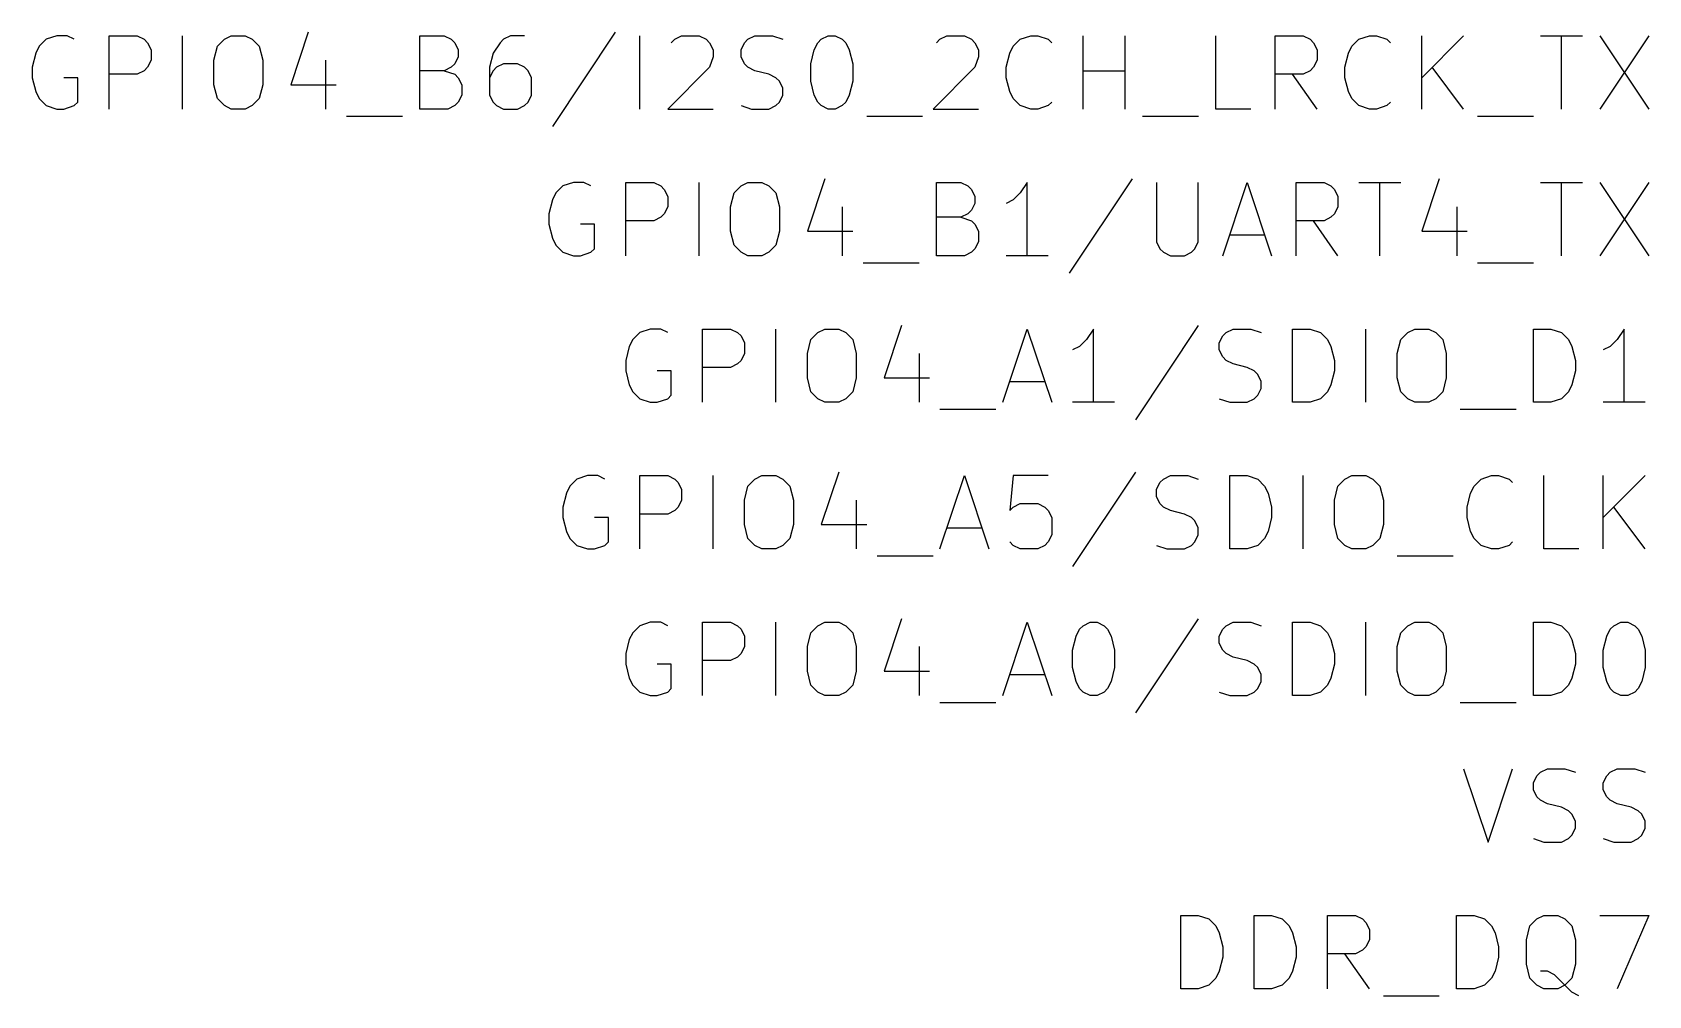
# Model space of a CAD drawing. Header units: millimetres. Extents: x 3 to 237, y -203 to -4.
# Drawn here: x 164.35 to 192.35, y -81.99 to -65.3 of the extents above; entities that cross this region are included whole.
import ezdxf

# ---------------------------------------------------------------- set-up
doc = ezdxf.new("R2010")
doc.units = ezdxf.units.MM
doc.layers.add('GREENSIXTYFIVE', color=129, linetype='CONTINUOUS')

msp = doc.modelspace()

# ---------------------------------------------------------------- linework, layer by layer
at = {"layer": 'GREENSIXTYFIVE', "linetype": 'CONTINUOUS'}
for p, q in [((164.5921, -65.418), (164.4711, -65.539)), ((164.7735, -65.3575), (164.5921, -65.418)), ((164.9549, -65.3575), (164.7735, -65.3575)), ((165.0759, -65.418), (164.9549, -65.3575)), ((165.6806, -66.6275), (165.6806, -65.3575)), ((165.6806, -65.3575), (166.1644, -65.3575)), ((166.1644, -65.3575), (166.2854, -65.418)), ((166.2854, -65.418), (166.3459, -65.4785)), ((166.3459, -65.4785), (166.4063, -65.5994)), ((166.9506, -66.6275), (166.9506, -65.3575)), ((167.5554, -65.539), (167.6764, -65.418)), ((167.6764, -65.418), (167.7973, -65.3575)), ((167.7973, -65.3575), (168.0392, -65.3575)), ((168.0392, -65.3575), (168.1602, -65.418)), ((168.1602, -65.418), (168.2811, -65.539)), ((169.1278, -65.2971), (168.8255, -66.2042)), ((171.063, -66.6275), (171.063, -65.3575)), ((171.063, -65.3575), (171.4864, -65.3575)), ((171.4864, -65.3575), (171.6073, -65.418)), ((171.6073, -65.418), (171.6678, -65.4785)), ((171.6678, -65.4785), (171.7283, -65.5994)), ((172.454, -65.4785), (172.333, -65.6599)), ((172.5145, -65.418), (172.454, -65.4785)), ((172.6354, -65.3575), (172.5145, -65.418)), ((172.8773, -65.3575), (172.6354, -65.3575)), ((174.4497, -65.2971), (173.3611, -66.9299)), ((174.873, -66.6275), (174.873, -65.3575)), ((175.4174, -65.4785), (175.4778, -65.418)), ((175.4778, -65.418), (175.5988, -65.3575)), ((175.5988, -65.3575), (175.9012, -65.3575)), ((175.9012, -65.3575), (176.0221, -65.418)), ((176.0221, -65.418), (176.0826, -65.4785)), ((176.0826, -65.4785), (176.1431, -65.5994)), ((176.6269, -65.5994), (176.6873, -65.4785)), ((176.6873, -65.4785), (176.7478, -65.418)), ((176.7478, -65.418), (176.8688, -65.3575)), ((176.8688, -65.3575), (177.1711, -65.3575)), ((177.1711, -65.3575), (177.3526, -65.418)), ((177.8968, -65.5994), (177.9573, -65.4785)), ((177.9573, -65.4785), (178.0178, -65.418)), ((178.0178, -65.418), (178.1387, -65.3575)), ((178.1387, -65.3575), (178.2597, -65.3575)), ((178.2597, -65.3575), (178.3806, -65.418)), ((178.3806, -65.418), (178.4411, -65.4785)), ((178.4411, -65.4785), (178.5016, -65.5994)), ((180.0135, -65.4785), (180.0739, -65.418)), ((180.0739, -65.418), (180.1949, -65.3575)), ((180.1949, -65.3575), (180.4973, -65.3575)), ((180.4973, -65.3575), (180.6182, -65.418)), ((180.6182, -65.418), (180.6787, -65.4785)), ((180.6787, -65.4785), (180.7392, -65.5994)), ((181.3439, -65.539), (181.4649, -65.418)), ((181.4649, -65.418), (181.6463, -65.3575)), ((181.6463, -65.3575), (181.7672, -65.3575)), ((181.7672, -65.3575), (181.9487, -65.418)), ((181.9487, -65.418), (182.0091, -65.4785)), ((182.5534, -66.6275), (182.5534, -65.3575)), ((183.2791, -66.6275), (183.2791, -65.3575)), ((184.8515, -66.6275), (184.8515, -65.3575)), ((185.8796, -66.6275), (185.8796, -65.3575)), ((185.8796, -65.3575), (186.3634, -65.3575)), ((186.3634, -65.3575), (186.4844, -65.418)), ((186.4844, -65.418), (186.5449, -65.4785)), ((186.5449, -65.4785), (186.6053, -65.5994)), ((187.2101, -65.539), (187.3311, -65.418)), ((187.3311, -65.418), (187.5125, -65.3575)), ((187.5125, -65.3575), (187.6334, -65.3575)), ((187.6334, -65.3575), (187.8149, -65.418)), ((187.8149, -65.418), (187.8753, -65.4785)), ((188.4196, -66.6275), (188.4196, -65.3575)), ((189.1453, -65.3575), (188.4196, -66.0832)), ((190.4758, -65.3575), (191.2015, -65.3575)), ((190.8387, -66.6275), (190.8387, -65.3575)), ((191.5039, -65.3575), (192.3505, -66.6275)), ((192.3505, -65.3575), (191.5039, -66.6275)), ((164.4106, -65.6599), (164.3502, -65.9018)), ((164.4711, -65.539), (164.4106, -65.6599)), ((166.4063, -65.7809), (166.3459, -65.9018)), ((166.4063, -65.5994), (166.4063, -65.7809)), ((167.495, -65.7809), (167.5554, -65.539)), ((167.495, -66.2042), (167.495, -65.7809)), ((168.2811, -65.539), (168.3416, -65.7809)), ((168.3416, -65.7809), (168.3416, -66.2042)), ((169.4302, -65.7809), (169.4302, -66.6275)), ((171.7283, -65.7204), (171.6678, -65.8413)), ((171.7283, -65.5994), (171.7283, -65.7204)), ((172.333, -65.6599), (172.2726, -65.9018)), ((176.1431, -65.7204), (176.0826, -65.9018)), ((176.1431, -65.5994), (176.1431, -65.7204)), ((176.6269, -65.7204), (176.6269, -65.5994)), ((176.6873, -65.8413), (176.6269, -65.7204)), ((177.8364, -65.8413), (177.8968, -65.5994)), ((178.5016, -65.5994), (178.5621, -65.8413)), ((180.7392, -65.7204), (180.6787, -65.9018)), ((180.7392, -65.5994), (180.7392, -65.7204)), ((181.223, -65.9018), (181.2834, -65.6599)), ((181.2834, -65.6599), (181.3439, -65.539)), ((186.6053, -65.7809), (186.5449, -65.9018)), ((186.6053, -65.5994), (186.6053, -65.7809)), ((187.0892, -65.9018), (187.1496, -65.6599)), ((187.1496, -65.6599), (187.2101, -65.539)), ((164.3502, -65.9018), (164.3502, -66.0832)), ((166.1644, -66.0228), (165.6806, -66.0228)), ((166.2854, -65.9623), (166.1644, -66.0228)), ((166.3459, -65.9018), (166.2854, -65.9623)), ((171.4864, -65.9623), (171.063, -65.9623)), ((171.6073, -65.9018), (171.4864, -65.9623)), ((171.4864, -65.9623), (171.6678, -66.0228)), ((171.6678, -65.8413), (171.6073, -65.9018)), ((171.6678, -66.0228), (171.7283, -66.0832)), ((172.2726, -65.9018), (172.2726, -66.3856)), ((172.333, -65.9623), (172.2726, -66.0832)), ((172.3935, -65.9018), (172.333, -65.9623)), ((172.5145, -65.8413), (172.3935, -65.9018)), ((172.7564, -65.8413), (172.5145, -65.8413)), ((172.8773, -65.9018), (172.7564, -65.8413)), ((172.9378, -65.9623), (172.8773, -65.9018)), ((172.9983, -66.0832), (172.9378, -65.9623)), ((176.0826, -65.9018), (175.3569, -66.6275)), ((176.7478, -65.9018), (176.6873, -65.8413)), ((176.8688, -65.9623), (176.7478, -65.9018)), ((177.1107, -66.0228), (176.8688, -65.9623)), ((177.2316, -66.0832), (177.1107, -66.0228)), ((177.8364, -66.1437), (177.8364, -65.8413)), ((178.5621, -65.8413), (178.5621, -66.1437)), ((180.6787, -65.9018), (179.953, -66.6275)), ((181.223, -66.0832), (181.223, -65.9018)), ((182.5534, -65.9623), (183.2791, -65.9623)), ((186.3634, -66.0228), (185.8796, -66.0228)), ((186.6053, -66.6275), (186.182, -66.0228)), ((186.4844, -65.9623), (186.3634, -66.0228)), ((186.5449, -65.9018), (186.4844, -65.9623)), ((187.0892, -66.0832), (187.0892, -65.9018)), ((189.1453, -66.6275), (188.6011, -65.9018)), ((164.3502, -66.0832), (164.4106, -66.3251)), ((164.4106, -66.3251), (164.4711, -66.4461)), ((165.1363, -66.0832), (164.8944, -66.0832)), ((165.1363, -66.5066), (165.1363, -66.0832)), ((167.5554, -66.4461), (167.495, -66.2042)), ((168.3416, -66.2042), (168.2811, -66.4461)), ((168.8255, -66.2042), (169.6116, -66.2042)), ((171.7283, -66.0832), (171.7887, -66.2042)), ((171.7887, -66.2042), (171.7887, -66.3856)), ((172.9983, -66.3856), (172.9983, -66.0832)), ((177.2921, -66.1437), (177.2316, -66.0832)), ((177.3526, -66.2647), (177.2921, -66.1437)), ((177.3526, -66.3856), (177.3526, -66.2647)), ((177.8968, -66.3856), (177.8364, -66.1437)), ((178.5621, -66.1437), (178.5016, -66.3856)), ((181.2834, -66.3251), (181.223, -66.0832)), ((181.3439, -66.4461), (181.2834, -66.3251)), ((187.1496, -66.3251), (187.0892, -66.0832)), ((187.2101, -66.4461), (187.1496, -66.3251)), ((164.4711, -66.4461), (164.5921, -66.5671)), ((164.5921, -66.5671), (164.7735, -66.6275)), ((164.7735, -66.6275), (164.8944, -66.6275)), ((164.8944, -66.6275), (165.0759, -66.5671)), ((165.0759, -66.5671), (165.1363, -66.5066)), ((167.6764, -66.5671), (167.5554, -66.4461)), ((167.7973, -66.6275), (167.6764, -66.5671)), ((168.0392, -66.6275), (167.7973, -66.6275)), ((168.1602, -66.5671), (168.0392, -66.6275)), ((168.2811, -66.4461), (168.1602, -66.5671)), ((171.5468, -66.6275), (171.063, -66.6275)), ((171.6678, -66.5671), (171.5468, -66.6275)), ((171.7283, -66.5066), (171.6678, -66.5671)), ((171.7887, -66.3856), (171.7283, -66.5066)), ((172.2726, -66.3856), (172.333, -66.5066)), ((172.333, -66.5066), (172.3935, -66.5671)), ((172.3935, -66.5671), (172.5145, -66.6275)), ((172.5145, -66.6275), (172.7564, -66.6275)), ((172.7564, -66.6275), (172.8773, -66.5671)), ((172.8773, -66.5671), (172.9378, -66.5066)), ((172.9378, -66.5066), (172.9983, -66.3856)), ((175.3569, -66.6275), (176.1431, -66.6275)), ((176.6269, -66.5671), (176.8083, -66.6275)), ((176.8083, -66.6275), (177.1107, -66.6275)), ((177.1107, -66.6275), (177.2316, -66.5671)), ((177.2316, -66.5671), (177.2921, -66.5066)), ((177.2921, -66.5066), (177.3526, -66.3856)), ((177.9573, -66.5066), (177.8968, -66.3856)), ((178.0178, -66.5671), (177.9573, -66.5066)), ((178.1387, -66.6275), (178.0178, -66.5671)), ((178.2597, -66.6275), (178.1387, -66.6275)), ((178.3806, -66.5671), (178.2597, -66.6275)), ((178.4411, -66.5066), (178.3806, -66.5671)), ((178.5016, -66.3856), (178.4411, -66.5066)), ((179.953, -66.6275), (180.7392, -66.6275)), ((181.4649, -66.5671), (181.3439, -66.4461)), ((181.6463, -66.6275), (181.4649, -66.5671)), ((181.7672, -66.6275), (181.6463, -66.6275)), ((181.9487, -66.5671), (181.7672, -66.6275)), ((182.0091, -66.5066), (181.9487, -66.5671)), ((185.4563, -66.6275), (184.8515, -66.6275)), ((187.3311, -66.5671), (187.2101, -66.4461)), ((187.5125, -66.6275), (187.3311, -66.5671)), ((187.6334, -66.6275), (187.5125, -66.6275)), ((187.8149, -66.5671), (187.6334, -66.6275)), ((187.8753, -66.5066), (187.8149, -66.5671)), ((169.7931, -66.7485), (170.7607, -66.7485)), ((178.804, -66.7485), (179.7716, -66.7485)), ((183.5816, -66.7485), (184.5492, -66.7485)), ((189.3873, -66.7485), (190.3549, -66.7485)), ((173.5425, -67.958), (173.4215, -68.079)), ((173.7239, -67.8975), (173.5425, -67.958)), ((173.9053, -67.8975), (173.7239, -67.8975)), ((174.0263, -67.958), (173.9053, -67.8975)), ((174.631, -69.1675), (174.631, -67.8975)), ((174.631, -67.8975), (175.1148, -67.8975)), ((175.1148, -67.8975), (175.2358, -67.958)), ((175.2358, -67.958), (175.2963, -68.0185)), ((175.2963, -68.0185), (175.3567, -68.1394)), ((175.901, -69.1675), (175.901, -67.8975)), ((176.5058, -68.079), (176.6268, -67.958)), ((176.6268, -67.958), (176.7477, -67.8975)), ((176.7477, -67.8975), (176.9896, -67.8975)), ((176.9896, -67.8975), (177.1106, -67.958)), ((177.1106, -67.958), (177.2315, -68.079)), ((178.0782, -67.8371), (177.7759, -68.7442)), ((180.0134, -69.1675), (180.0134, -67.8975)), ((180.0134, -67.8975), (180.4368, -67.8975)), ((180.4368, -67.8975), (180.5577, -67.958)), ((180.5577, -67.958), (180.6182, -68.0185)), ((180.6182, -68.0185), (180.6787, -68.1394)), ((181.5858, -67.8975), (181.4649, -68.079)), ((181.5858, -69.1675), (181.5858, -67.8975)), ((183.4001, -67.8371), (182.3115, -69.4699)), ((183.8234, -67.8975), (183.8234, -68.9256)), ((184.5491, -68.9256), (184.5491, -67.8975)), ((184.9725, -69.1675), (185.3958, -67.8975)), ((185.3958, -67.8975), (185.8192, -69.1675)), ((186.2425, -69.1675), (186.2425, -67.8975)), ((186.2425, -67.8975), (186.7263, -67.8975)), ((186.7263, -67.8975), (186.8473, -67.958)), ((186.8473, -67.958), (186.9078, -68.0185)), ((186.9078, -68.0185), (186.9682, -68.1394)), ((187.3311, -67.8975), (188.0568, -67.8975)), ((187.694, -69.1675), (187.694, -67.8975)), ((188.722, -67.8371), (188.4197, -68.7442)), ((190.4758, -67.8975), (191.2015, -67.8975)), ((190.8387, -69.1675), (190.8387, -67.8975)), ((191.5039, -67.8975), (192.3505, -69.1675)), ((192.3505, -67.8975), (191.5039, -69.1675)), ((173.361, -68.1999), (173.3006, -68.4418)), ((173.4215, -68.079), (173.361, -68.1999)), ((175.3567, -68.1394), (175.3567, -68.3209)), ((176.4454, -68.3209), (176.5058, -68.079)), ((177.2315, -68.079), (177.292, -68.3209)), ((180.6787, -68.2604), (180.6182, -68.3813)), ((180.6787, -68.1394), (180.6787, -68.2604)), ((181.3439, -68.1999), (181.223, -68.2604)), ((181.4649, -68.079), (181.3439, -68.1999)), ((186.9682, -68.1394), (186.9682, -68.3209)), ((173.3006, -68.4418), (173.3006, -68.6232)), ((175.1148, -68.5628), (174.631, -68.5628)), ((175.2358, -68.5023), (175.1148, -68.5628)), ((175.2963, -68.4418), (175.2358, -68.5023)), ((175.3567, -68.3209), (175.2963, -68.4418)), ((176.4454, -68.7442), (176.4454, -68.3209)), ((177.292, -68.3209), (177.292, -68.7442)), ((178.3806, -68.3209), (178.3806, -69.1675)), ((180.4368, -68.5023), (180.0134, -68.5023)), ((180.5577, -68.4418), (180.4368, -68.5023)), ((180.4368, -68.5023), (180.6182, -68.5628)), ((180.6182, -68.3813), (180.5577, -68.4418)), ((180.6182, -68.5628), (180.6787, -68.6232)), ((186.7263, -68.5628), (186.2425, -68.5628)), ((186.9682, -69.1675), (186.5449, -68.5628)), ((186.8473, -68.5023), (186.7263, -68.5628)), ((186.9078, -68.4418), (186.8473, -68.5023)), ((186.9682, -68.3209), (186.9078, -68.4418)), ((189.0244, -68.3209), (189.0244, -69.1675)), ((173.3006, -68.6232), (173.361, -68.8651)), ((173.361, -68.8651), (173.4215, -68.9861)), ((174.0867, -68.6232), (173.8448, -68.6232)), ((174.0867, -69.0466), (174.0867, -68.6232)), ((176.5058, -68.9861), (176.4454, -68.7442)), ((177.292, -68.7442), (177.2315, -68.9861)), ((177.7759, -68.7442), (178.562, -68.7442)), ((180.6787, -68.6232), (180.7391, -68.7442)), ((180.7391, -68.7442), (180.7391, -68.9256)), ((185.0935, -68.8047), (185.6982, -68.8047)), ((188.4197, -68.7442), (189.2058, -68.7442)), ((173.4215, -68.9861), (173.5425, -69.1071)), ((173.5425, -69.1071), (173.7239, -69.1675)), ((173.8448, -69.1675), (174.0263, -69.1071)), ((174.0263, -69.1071), (174.0867, -69.0466)), ((176.6268, -69.1071), (176.5058, -68.9861)), ((176.7477, -69.1675), (176.6268, -69.1071)), ((177.1106, -69.1071), (176.9896, -69.1675)), ((177.2315, -68.9861), (177.1106, -69.1071)), ((180.6182, -69.1071), (180.4972, -69.1675)), ((180.6787, -69.0466), (180.6182, -69.1071)), ((180.7391, -68.9256), (180.6787, -69.0466)), ((183.8234, -68.9256), (183.8839, -69.0466)), ((183.8839, -69.0466), (183.9444, -69.1071)), ((183.9444, -69.1071), (184.0653, -69.1675)), ((184.3072, -69.1675), (184.4282, -69.1071)), ((184.4282, -69.1071), (184.4887, -69.0466)), ((184.4887, -69.0466), (184.5491, -68.9256)), ((173.7239, -69.1675), (173.8448, -69.1675)), ((176.9896, -69.1675), (176.7477, -69.1675)), ((178.7435, -69.2885), (179.7111, -69.2885)), ((180.4972, -69.1675), (180.0134, -69.1675)), ((181.9487, -69.1675), (181.223, -69.1675)), ((184.0653, -69.1675), (184.3072, -69.1675)), ((189.3873, -69.2885), (190.3549, -69.2885)), ((174.8729, -70.498), (174.7519, -70.619)), ((175.0543, -70.4375), (174.8729, -70.498)), ((175.2357, -70.4375), (175.0543, -70.4375)), ((175.3567, -70.498), (175.2357, -70.4375)), ((175.9614, -71.7075), (175.9614, -70.4375)), ((175.9614, -70.4375), (176.4452, -70.4375)), ((176.4452, -70.4375), (176.5662, -70.498)), ((176.5662, -70.498), (176.6267, -70.5585)), ((176.6267, -70.5585), (176.6871, -70.6794)), ((177.2314, -71.7075), (177.2314, -70.4375)), ((177.8362, -70.619), (177.9572, -70.498)), ((177.9572, -70.498), (178.0781, -70.4375)), ((178.0781, -70.4375), (178.32, -70.4375)), ((178.32, -70.4375), (178.441, -70.498)), ((178.441, -70.498), (178.5619, -70.619)), ((179.4086, -70.3771), (179.1063, -71.2842)), ((181.1624, -71.7075), (181.5857, -70.4375)), ((181.5857, -70.4375), (182.0091, -71.7075)), ((182.7348, -70.4375), (182.6139, -70.619)), ((182.7348, -71.7075), (182.7348, -70.4375)), ((184.5491, -70.3771), (183.4605, -72.0099)), ((184.912, -70.6794), (184.9724, -70.5585)), ((184.9724, -70.5585), (185.0329, -70.498)), ((185.0329, -70.498), (185.1539, -70.4375)), ((185.1539, -70.4375), (185.4562, -70.4375)), ((185.4562, -70.4375), (185.6377, -70.498)), ((186.1819, -71.7075), (186.1819, -70.4375)), ((186.1819, -70.4375), (186.4843, -70.4375)), ((186.4843, -70.4375), (186.6657, -70.498)), ((186.6657, -70.498), (186.7867, -70.619)), ((187.4519, -71.7075), (187.4519, -70.4375)), ((188.0567, -70.619), (188.1777, -70.498)), ((188.1777, -70.498), (188.2986, -70.4375)), ((188.2986, -70.4375), (188.5405, -70.4375)), ((188.5405, -70.4375), (188.6615, -70.498)), ((188.6615, -70.498), (188.7824, -70.619)), ((190.3548, -71.7075), (190.3548, -70.4375)), ((190.3548, -70.4375), (190.6572, -70.4375)), ((190.6572, -70.4375), (190.8386, -70.498)), ((190.8386, -70.498), (190.9596, -70.619)), ((191.9272, -70.4375), (191.8063, -70.619)), ((191.9272, -71.7075), (191.9272, -70.4375)), ((174.6914, -70.7399), (174.631, -70.9818)), ((174.7519, -70.619), (174.6914, -70.7399)), ((176.6871, -70.6794), (176.6871, -70.8609)), ((177.7758, -70.8609), (177.8362, -70.619)), ((178.5619, -70.619), (178.6224, -70.8609)), ((182.4929, -70.7399), (182.372, -70.8004)), ((182.6139, -70.619), (182.4929, -70.7399)), ((184.912, -70.8004), (184.912, -70.6794)), ((184.9724, -70.9213), (184.912, -70.8004)), ((186.7867, -70.619), (186.8472, -70.7399)), ((186.8472, -70.7399), (186.9076, -70.9818)), ((187.9963, -70.8609), (188.0567, -70.619)), ((188.7824, -70.619), (188.8429, -70.8609)), ((190.9596, -70.619), (191.0201, -70.7399)), ((191.0201, -70.7399), (191.0805, -70.9818)), ((191.6853, -70.7399), (191.5644, -70.8004)), ((191.8063, -70.619), (191.6853, -70.7399)), ((174.631, -70.9818), (174.631, -71.1632)), ((176.4452, -71.1028), (175.9614, -71.1028)), ((176.5662, -71.0423), (176.4452, -71.1028)), ((176.6267, -70.9818), (176.5662, -71.0423)), ((176.6871, -70.8609), (176.6267, -70.9818)), ((177.7758, -71.2842), (177.7758, -70.8609)), ((178.6224, -70.8609), (178.6224, -71.2842)), ((179.711, -70.8609), (179.711, -71.7075)), ((185.0329, -70.9818), (184.9724, -70.9213)), ((185.1539, -71.0423), (185.0329, -70.9818)), ((185.3958, -71.1028), (185.1539, -71.0423)), ((185.5167, -71.1632), (185.3958, -71.1028)), ((186.9076, -70.9818), (186.9076, -71.1632)), ((187.9963, -71.2842), (187.9963, -70.8609)), ((188.8429, -70.8609), (188.8429, -71.2842)), ((191.0805, -70.9818), (191.0805, -71.1632)), ((174.631, -71.1632), (174.6914, -71.4051)), ((175.4171, -71.1632), (175.1752, -71.1632)), ((175.4171, -71.5866), (175.4171, -71.1632)), ((177.8362, -71.5261), (177.7758, -71.2842)), ((178.6224, -71.2842), (178.5619, -71.5261)), ((179.1063, -71.2842), (179.8924, -71.2842)), ((181.2834, -71.3447), (181.8881, -71.3447)), ((185.5772, -71.2237), (185.5167, -71.1632)), ((185.6377, -71.3447), (185.5772, -71.2237)), ((185.6377, -71.4656), (185.6377, -71.3447)), ((186.9076, -71.1632), (186.8472, -71.4051)), ((188.0567, -71.5261), (187.9963, -71.2842)), ((188.8429, -71.2842), (188.7824, -71.5261)), ((191.0805, -71.1632), (191.0201, -71.4051)), ((174.6914, -71.4051), (174.7519, -71.5261)), ((174.7519, -71.5261), (174.8729, -71.6471)), ((174.8729, -71.6471), (175.0543, -71.7075)), ((175.1752, -71.7075), (175.3567, -71.6471)), ((175.3567, -71.6471), (175.4171, -71.5866)), ((177.9572, -71.6471), (177.8362, -71.5261)), ((178.0781, -71.7075), (177.9572, -71.6471)), ((178.441, -71.6471), (178.32, -71.7075)), ((178.5619, -71.5261), (178.441, -71.6471)), ((184.912, -71.6471), (185.0934, -71.7075)), ((185.3958, -71.7075), (185.5167, -71.6471)), ((185.5167, -71.6471), (185.5772, -71.5866)), ((185.5772, -71.5866), (185.6377, -71.4656)), ((186.6657, -71.6471), (186.4843, -71.7075)), ((186.7867, -71.5261), (186.6657, -71.6471)), ((186.8472, -71.4051), (186.7867, -71.5261)), ((188.1777, -71.6471), (188.0567, -71.5261)), ((188.2986, -71.7075), (188.1777, -71.6471)), ((188.6615, -71.6471), (188.5405, -71.7075)), ((188.7824, -71.5261), (188.6615, -71.6471)), ((190.8386, -71.6471), (190.6572, -71.7075)), ((190.9596, -71.5261), (190.8386, -71.6471)), ((191.0201, -71.4051), (190.9596, -71.5261)), ((175.0543, -71.7075), (175.1752, -71.7075)), ((178.32, -71.7075), (178.0781, -71.7075)), ((180.0739, -71.8285), (181.0415, -71.8285)), ((183.0977, -71.7075), (182.372, -71.7075)), ((185.0934, -71.7075), (185.3958, -71.7075)), ((186.4843, -71.7075), (186.1819, -71.7075)), ((188.5405, -71.7075), (188.2986, -71.7075)), ((189.0849, -71.8285), (190.0525, -71.8285)), ((190.6572, -71.7075), (190.3548, -71.7075)), ((192.2901, -71.7075), (191.5644, -71.7075)), ((173.7843, -73.038), (173.6633, -73.159)), ((173.9657, -72.9775), (173.7843, -73.038)), ((174.1471, -72.9775), (173.9657, -72.9775)), ((174.2681, -73.038), (174.1471, -72.9775)), ((174.8728, -74.2475), (174.8728, -72.9775)), ((174.8728, -72.9775), (175.3566, -72.9775)), ((175.3566, -72.9775), (175.4776, -73.038)), ((175.4776, -73.038), (175.5381, -73.0985)), ((176.1428, -74.2475), (176.1428, -72.9775)), ((176.7476, -73.159), (176.8686, -73.038)), ((176.8686, -73.038), (176.9895, -72.9775)), ((176.9895, -72.9775), (177.2314, -72.9775)), ((177.2314, -72.9775), (177.3524, -73.038)), ((177.3524, -73.038), (177.4733, -73.159)), ((178.32, -72.9171), (178.0177, -73.8242)), ((180.0738, -74.2475), (180.4971, -72.9775)), ((180.4971, -72.9775), (180.9205, -74.2475)), ((181.3438, -72.9775), (181.2834, -73.5823)), ((181.9486, -72.9775), (181.3438, -72.9775)), ((183.4605, -72.9171), (182.3719, -74.5499)), ((183.8838, -73.0985), (183.9443, -73.038)), ((183.9443, -73.038), (184.0653, -72.9775)), ((184.0653, -72.9775), (184.3676, -72.9775)), ((184.3676, -72.9775), (184.5491, -73.038)), ((185.0933, -74.2475), (185.0933, -72.9775)), ((185.0933, -72.9775), (185.3957, -72.9775)), ((185.3957, -72.9775), (185.5771, -73.038)), ((185.5771, -73.038), (185.6981, -73.159)), ((186.3633, -74.2475), (186.3633, -72.9775)), ((186.9681, -73.159), (187.0891, -73.038)), ((187.0891, -73.038), (187.21, -72.9775)), ((187.21, -72.9775), (187.4519, -72.9775)), ((187.4519, -72.9775), (187.5729, -73.038)), ((187.5729, -73.038), (187.6938, -73.159)), ((189.3267, -73.159), (189.4477, -73.038)), ((189.4477, -73.038), (189.6291, -72.9775)), ((189.6291, -72.9775), (189.75, -72.9775)), ((189.75, -72.9775), (189.9315, -73.038)), ((189.9315, -73.038), (189.9919, -73.0985)), ((190.5362, -74.2475), (190.5362, -72.9775)), ((191.5643, -74.2475), (191.5643, -72.9775)), ((192.29, -72.9775), (191.5643, -73.7032)), ((173.6028, -73.2799), (173.5424, -73.5218)), ((173.6633, -73.159), (173.6028, -73.2799)), ((175.5381, -73.0985), (175.5985, -73.2194)), ((175.5985, -73.2194), (175.5985, -73.4009)), ((176.6872, -73.4009), (176.7476, -73.159)), ((177.4733, -73.159), (177.5338, -73.4009)), ((183.8234, -73.2194), (183.8838, -73.0985)), ((183.8234, -73.3404), (183.8234, -73.2194)), ((183.8838, -73.4613), (183.8234, -73.3404)), ((185.6981, -73.159), (185.7586, -73.2799)), ((185.7586, -73.2799), (185.819, -73.5218)), ((186.9077, -73.4009), (186.9681, -73.159)), ((187.6938, -73.159), (187.7543, -73.4009)), ((189.2058, -73.5218), (189.2662, -73.2799)), ((189.2662, -73.2799), (189.3267, -73.159)), ((173.5424, -73.5218), (173.5424, -73.7032)), ((175.4776, -73.5823), (175.3566, -73.6428)), ((175.5381, -73.5218), (175.4776, -73.5823)), ((175.5985, -73.4009), (175.5381, -73.5218)), ((176.6872, -73.8242), (176.6872, -73.4009)), ((177.5338, -73.4009), (177.5338, -73.8242)), ((178.6224, -73.4009), (178.6224, -74.2475)), ((181.2834, -73.5823), (181.3438, -73.5218)), ((181.3438, -73.5218), (181.4648, -73.4613)), ((181.4648, -73.4613), (181.7672, -73.4613)), ((181.7672, -73.4613), (181.8881, -73.5218)), ((181.8881, -73.5218), (181.9486, -73.5823)), ((181.9486, -73.5823), (182.0091, -73.7032)), ((183.9443, -73.5218), (183.8838, -73.4613)), ((184.0653, -73.5823), (183.9443, -73.5218)), ((184.3072, -73.6428), (184.0653, -73.5823)), ((185.819, -73.5218), (185.819, -73.7032)), ((186.9077, -73.8242), (186.9077, -73.4009)), ((187.7543, -73.4009), (187.7543, -73.8242)), ((189.2058, -73.7032), (189.2058, -73.5218)), ((192.29, -74.2475), (191.7458, -73.5218)), ((173.5424, -73.7032), (173.6028, -73.9451)), ((174.3285, -73.7032), (174.0866, -73.7032)), ((174.3285, -74.1266), (174.3285, -73.7032)), ((175.3566, -73.6428), (174.8728, -73.6428)), ((176.7476, -74.0661), (176.6872, -73.8242)), ((177.5338, -73.8242), (177.4733, -74.0661)), ((178.0177, -73.8242), (178.8038, -73.8242)), ((180.1948, -73.8847), (180.7995, -73.8847)), ((182.0091, -73.7032), (182.0091, -74.0056)), ((184.4281, -73.7032), (184.3072, -73.6428)), ((184.4886, -73.7637), (184.4281, -73.7032)), ((184.5491, -73.8847), (184.4886, -73.7637)), ((184.5491, -74.0056), (184.5491, -73.8847)), ((185.819, -73.7032), (185.7586, -73.9451)), ((186.9681, -74.0661), (186.9077, -73.8242)), ((187.7543, -73.8242), (187.6938, -74.0661)), ((189.2662, -73.9451), (189.2058, -73.7032)), ((173.6028, -73.9451), (173.6633, -74.0661)), ((173.6633, -74.0661), (173.7843, -74.1871)), ((173.7843, -74.1871), (173.9657, -74.2475)), ((174.0866, -74.2475), (174.2681, -74.1871)), ((174.2681, -74.1871), (174.3285, -74.1266)), ((176.8686, -74.1871), (176.7476, -74.0661)), ((176.9895, -74.2475), (176.8686, -74.1871)), ((177.3524, -74.1871), (177.2314, -74.2475)), ((177.4733, -74.0661), (177.3524, -74.1871)), ((181.3438, -74.1871), (181.2834, -74.1266)), ((181.4648, -74.2475), (181.3438, -74.1871)), ((181.8881, -74.1871), (181.7672, -74.2475)), ((181.9486, -74.1266), (181.8881, -74.1871)), ((182.0091, -74.0056), (181.9486, -74.1266)), ((183.8234, -74.1871), (184.0048, -74.2475)), ((184.3072, -74.2475), (184.4281, -74.1871)), ((184.4281, -74.1871), (184.4886, -74.1266)), ((184.4886, -74.1266), (184.5491, -74.0056)), ((185.5771, -74.1871), (185.3957, -74.2475)), ((185.6981, -74.0661), (185.5771, -74.1871)), ((185.7586, -73.9451), (185.6981, -74.0661)), ((187.0891, -74.1871), (186.9681, -74.0661)), ((187.21, -74.2475), (187.0891, -74.1871)), ((187.5729, -74.1871), (187.4519, -74.2475)), ((187.6938, -74.0661), (187.5729, -74.1871)), ((189.3267, -74.0661), (189.2662, -73.9451)), ((189.4477, -74.1871), (189.3267, -74.0661)), ((189.6291, -74.2475), (189.4477, -74.1871)), ((189.9315, -74.1871), (189.75, -74.2475)), ((189.9919, -74.1266), (189.9315, -74.1871)), ((173.9657, -74.2475), (174.0866, -74.2475)), ((177.2314, -74.2475), (176.9895, -74.2475)), ((178.9853, -74.3685), (179.9529, -74.3685)), ((181.7672, -74.2475), (181.4648, -74.2475)), ((184.0048, -74.2475), (184.3072, -74.2475)), ((185.3957, -74.2475), (185.0933, -74.2475)), ((187.4519, -74.2475), (187.21, -74.2475)), ((187.9963, -74.3685), (188.9639, -74.3685)), ((189.75, -74.2475), (189.6291, -74.2475)), ((191.141, -74.2475), (190.5362, -74.2475)), ((174.8729, -75.578), (174.7519, -75.699)), ((175.0543, -75.5175), (174.8729, -75.578)), ((175.2357, -75.5175), (175.0543, -75.5175)), ((175.3567, -75.578), (175.2357, -75.5175)), ((175.9614, -76.7875), (175.9614, -75.5175)), ((175.9614, -75.5175), (176.4452, -75.5175)), ((176.4452, -75.5175), (176.5662, -75.578)), ((176.5662, -75.578), (176.6267, -75.6385)), ((177.2314, -76.7875), (177.2314, -75.5175)), ((177.8362, -75.699), (177.9572, -75.578)), ((177.9572, -75.578), (178.0781, -75.5175)), ((178.0781, -75.5175), (178.32, -75.5175)), ((178.32, -75.5175), (178.441, -75.578)), ((178.441, -75.578), (178.5619, -75.699)), ((179.4086, -75.4571), (179.1063, -76.3642)), ((181.1624, -76.7875), (181.5857, -75.5175)), ((181.5857, -75.5175), (182.0091, -76.7875)), ((182.4929, -75.6385), (182.5534, -75.578)), ((182.5534, -75.578), (182.6743, -75.5175)), ((182.6743, -75.5175), (182.7953, -75.5175)), ((182.7953, -75.5175), (182.9162, -75.578)), ((182.9162, -75.578), (182.9767, -75.6385)), ((184.5491, -75.4571), (183.4605, -77.0899)), ((184.9724, -75.6385), (185.0329, -75.578)), ((185.0329, -75.578), (185.1539, -75.5175)), ((185.1539, -75.5175), (185.4562, -75.5175)), ((185.4562, -75.5175), (185.6377, -75.578)), ((186.1819, -76.7875), (186.1819, -75.5175)), ((186.1819, -75.5175), (186.4843, -75.5175)), ((186.4843, -75.5175), (186.6657, -75.578)), ((186.6657, -75.578), (186.7867, -75.699)), ((187.4519, -76.7875), (187.4519, -75.5175)), ((188.0567, -75.699), (188.1777, -75.578)), ((188.1777, -75.578), (188.2986, -75.5175)), ((188.2986, -75.5175), (188.5405, -75.5175)), ((188.5405, -75.5175), (188.6615, -75.578)), ((188.6615, -75.578), (188.7824, -75.699)), ((190.3548, -76.7875), (190.3548, -75.5175)), ((190.3548, -75.5175), (190.6572, -75.5175)), ((190.6572, -75.5175), (190.8386, -75.578)), ((190.8386, -75.578), (190.9596, -75.699)), ((191.6853, -75.6385), (191.7458, -75.578)), ((191.7458, -75.578), (191.8667, -75.5175)), ((191.8667, -75.5175), (191.9877, -75.5175)), ((191.9877, -75.5175), (192.1086, -75.578)), ((192.1086, -75.578), (192.1691, -75.6385)), ((174.6914, -75.8199), (174.631, -76.0618)), ((174.7519, -75.699), (174.6914, -75.8199)), ((176.6267, -75.6385), (176.6871, -75.7594)), ((176.6871, -75.7594), (176.6871, -75.9409)), ((177.7758, -75.9409), (177.8362, -75.699)), ((178.5619, -75.699), (178.6224, -75.9409)), ((182.372, -76.0013), (182.4324, -75.7594)), ((182.4324, -75.7594), (182.4929, -75.6385)), ((182.9767, -75.6385), (183.0372, -75.7594)), ((183.0372, -75.7594), (183.0977, -76.0013)), ((184.912, -75.7594), (184.9724, -75.6385)), ((184.912, -75.8804), (184.912, -75.7594)), ((184.9724, -76.0013), (184.912, -75.8804)), ((186.7867, -75.699), (186.8472, -75.8199)), ((186.8472, -75.8199), (186.9076, -76.0618)), ((187.9963, -75.9409), (188.0567, -75.699)), ((188.7824, -75.699), (188.8429, -75.9409)), ((190.9596, -75.699), (191.0201, -75.8199)), ((191.0201, -75.8199), (191.0805, -76.0618)), ((191.5644, -76.0013), (191.6248, -75.7594)), ((191.6248, -75.7594), (191.6853, -75.6385)), ((192.1691, -75.6385), (192.2296, -75.7594)), ((192.2296, -75.7594), (192.2901, -76.0013)), ((174.631, -76.0618), (174.631, -76.2432)), ((176.5662, -76.1223), (176.4452, -76.1828)), ((176.6267, -76.0618), (176.5662, -76.1223)), ((176.6871, -75.9409), (176.6267, -76.0618)), ((177.7758, -76.3642), (177.7758, -75.9409)), ((178.6224, -75.9409), (178.6224, -76.3642)), ((179.711, -75.9409), (179.711, -76.7875)), ((182.372, -76.3037), (182.372, -76.0013)), ((183.0977, -76.0013), (183.0977, -76.3037)), ((185.0329, -76.0618), (184.9724, -76.0013)), ((185.1539, -76.1223), (185.0329, -76.0618)), ((185.3958, -76.1828), (185.1539, -76.1223)), ((186.9076, -76.0618), (186.9076, -76.2432)), ((187.9963, -76.3642), (187.9963, -75.9409)), ((188.8429, -75.9409), (188.8429, -76.3642)), ((191.0805, -76.0618), (191.0805, -76.2432)), ((191.5644, -76.3037), (191.5644, -76.0013)), ((192.2901, -76.0013), (192.2901, -76.3037)), ((174.631, -76.2432), (174.6914, -76.4851)), ((175.4171, -76.2432), (175.1752, -76.2432)), ((175.4171, -76.6666), (175.4171, -76.2432)), ((176.4452, -76.1828), (175.9614, -76.1828)), ((177.8362, -76.6061), (177.7758, -76.3642)), ((178.6224, -76.3642), (178.5619, -76.6061)), ((179.1063, -76.3642), (179.8924, -76.3642)), ((181.2834, -76.4247), (181.8881, -76.4247)), ((182.4324, -76.5456), (182.372, -76.3037)), ((183.0977, -76.3037), (183.0372, -76.5456)), ((185.5167, -76.2432), (185.3958, -76.1828)), ((185.5772, -76.3037), (185.5167, -76.2432)), ((185.6377, -76.4247), (185.5772, -76.3037)), ((185.6377, -76.5456), (185.6377, -76.4247)), ((186.9076, -76.2432), (186.8472, -76.4851)), ((188.0567, -76.6061), (187.9963, -76.3642)), ((188.8429, -76.3642), (188.7824, -76.6061)), ((191.0805, -76.2432), (191.0201, -76.4851)), ((191.6248, -76.5456), (191.5644, -76.3037)), ((192.2901, -76.3037), (192.2296, -76.5456)), ((174.6914, -76.4851), (174.7519, -76.6061)), ((174.7519, -76.6061), (174.8729, -76.7271)), ((175.3567, -76.7271), (175.4171, -76.6666)), ((177.9572, -76.7271), (177.8362, -76.6061)), ((178.5619, -76.6061), (178.441, -76.7271)), ((182.4929, -76.6666), (182.4324, -76.5456)), ((182.5534, -76.7271), (182.4929, -76.6666)), ((182.9767, -76.6666), (182.9162, -76.7271)), ((183.0372, -76.5456), (182.9767, -76.6666)), ((185.5167, -76.7271), (185.5772, -76.6666)), ((185.5772, -76.6666), (185.6377, -76.5456)), ((186.7867, -76.6061), (186.6657, -76.7271)), ((186.8472, -76.4851), (186.7867, -76.6061)), ((188.1777, -76.7271), (188.0567, -76.6061)), ((188.7824, -76.6061), (188.6615, -76.7271)), ((190.9596, -76.6061), (190.8386, -76.7271)), ((191.0201, -76.4851), (190.9596, -76.6061)), ((191.6853, -76.6666), (191.6248, -76.5456)), ((191.7458, -76.7271), (191.6853, -76.6666)), ((192.1691, -76.6666), (192.1086, -76.7271)), ((192.2296, -76.5456), (192.1691, -76.6666)), ((174.8729, -76.7271), (175.0543, -76.7875)), ((175.0543, -76.7875), (175.1752, -76.7875)), ((175.1752, -76.7875), (175.3567, -76.7271)), ((178.0781, -76.7875), (177.9572, -76.7271)), ((178.32, -76.7875), (178.0781, -76.7875)), ((178.441, -76.7271), (178.32, -76.7875)), ((180.0739, -76.9085), (181.0415, -76.9085)), ((182.6743, -76.7875), (182.5534, -76.7271)), ((182.7953, -76.7875), (182.6743, -76.7875)), ((182.9162, -76.7271), (182.7953, -76.7875)), ((184.912, -76.7271), (185.0934, -76.7875)), ((185.0934, -76.7875), (185.3958, -76.7875)), ((185.3958, -76.7875), (185.5167, -76.7271)), ((186.4843, -76.7875), (186.1819, -76.7875)), ((186.6657, -76.7271), (186.4843, -76.7875)), ((188.2986, -76.7875), (188.1777, -76.7271)), ((188.5405, -76.7875), (188.2986, -76.7875)), ((188.6615, -76.7271), (188.5405, -76.7875)), ((189.0849, -76.9085), (190.0525, -76.9085)), ((190.6572, -76.7875), (190.3548, -76.7875)), ((190.8386, -76.7271), (190.6572, -76.7875)), ((191.8667, -76.7875), (191.7458, -76.7271)), ((191.9877, -76.7875), (191.8667, -76.7875)), ((192.1086, -76.7271), (191.9877, -76.7875)), ((189.1453, -78.0575), (189.5686, -79.3275)), ((189.5686, -79.3275), (189.992, -78.0575)), ((190.4153, -78.1785), (190.4758, -78.118)), ((190.4758, -78.118), (190.5968, -78.0575)), ((190.5968, -78.0575), (190.8991, -78.0575)), ((190.8991, -78.0575), (191.0806, -78.118)), ((191.6248, -78.1785), (191.6853, -78.118)), ((191.6853, -78.118), (191.8063, -78.0575)), ((191.8063, -78.0575), (192.1086, -78.0575)), ((192.1086, -78.0575), (192.2901, -78.118)), ((190.3549, -78.2994), (190.4153, -78.1785)), ((190.3549, -78.4204), (190.3549, -78.2994)), ((191.5644, -78.2994), (191.6248, -78.1785)), ((191.5644, -78.4204), (191.5644, -78.2994)), ((190.4153, -78.5413), (190.3549, -78.4204)), ((190.4758, -78.6018), (190.4153, -78.5413)), ((190.5968, -78.6623), (190.4758, -78.6018)), ((190.8387, -78.7228), (190.5968, -78.6623)), ((191.6248, -78.5413), (191.5644, -78.4204)), ((191.6853, -78.6018), (191.6248, -78.5413)), ((191.8063, -78.6623), (191.6853, -78.6018)), ((192.0482, -78.7228), (191.8063, -78.6623)), ((190.9596, -78.7832), (190.8387, -78.7228)), ((191.0201, -78.8437), (190.9596, -78.7832)), ((191.0806, -78.9647), (191.0201, -78.8437)), ((192.1691, -78.7832), (192.0482, -78.7228)), ((192.2296, -78.8437), (192.1691, -78.7832)), ((192.2901, -78.9647), (192.2296, -78.8437)), ((190.9596, -79.2671), (191.0201, -79.2066)), ((191.0201, -79.2066), (191.0806, -79.0856)), ((191.0806, -79.0856), (191.0806, -78.9647)), ((192.1691, -79.2671), (192.2296, -79.2066)), ((192.2296, -79.2066), (192.2901, -79.0856)), ((192.2901, -79.0856), (192.2901, -78.9647)), ((190.3549, -79.2671), (190.5363, -79.3275)), ((190.5363, -79.3275), (190.8387, -79.3275)), ((190.8387, -79.3275), (190.9596, -79.2671)), ((191.5644, -79.2671), (191.7458, -79.3275)), ((191.7458, -79.3275), (192.0482, -79.3275)), ((192.0482, -79.3275), (192.1691, -79.2671)), ((184.2467, -81.8675), (184.2467, -80.5975)), ((184.2467, -80.5975), (184.5491, -80.5975)), ((184.5491, -80.5975), (184.7305, -80.658)), ((185.5167, -81.8675), (185.5167, -80.5975)), ((185.5167, -80.5975), (185.8191, -80.5975)), ((185.8191, -80.5975), (186.0005, -80.658)), ((186.7867, -81.8675), (186.7867, -80.5975)), ((186.7867, -80.5975), (187.2705, -80.5975)), ((187.2705, -80.5975), (187.3915, -80.658)), ((189.0243, -81.8675), (189.0243, -80.5975)), ((189.0243, -80.5975), (189.3267, -80.5975)), ((189.3267, -80.5975), (189.5081, -80.658)), ((190.4153, -80.658), (190.5362, -80.5975)), ((190.5362, -80.5975), (190.7781, -80.5975)), ((190.7781, -80.5975), (190.8991, -80.658)), ((191.5039, -80.5975), (192.3505, -80.5975)), ((192.3505, -80.5975), (191.8063, -81.8675)), ((184.7305, -80.658), (184.8515, -80.779)), ((184.8515, -80.779), (184.912, -80.8999)), ((184.912, -80.8999), (184.9724, -81.1418)), ((186.0005, -80.658), (186.1215, -80.779)), ((186.1215, -80.779), (186.182, -80.8999)), ((186.182, -80.8999), (186.2424, -81.1418)), ((187.3915, -80.658), (187.452, -80.7185)), ((187.452, -80.7185), (187.5124, -80.8394)), ((187.5124, -80.8394), (187.5124, -81.0209)), ((189.5081, -80.658), (189.6291, -80.779)), ((189.6291, -80.779), (189.6896, -80.8999)), ((189.6896, -80.8999), (189.75, -81.1418)), ((190.2339, -81.0209), (190.2943, -80.779)), ((190.2943, -80.779), (190.4153, -80.658)), ((190.8991, -80.658), (191.02, -80.779)), ((191.02, -80.779), (191.0805, -81.0209)), ((184.9724, -81.1418), (184.9724, -81.3232)), ((186.2424, -81.1418), (186.2424, -81.3232)), ((187.452, -81.1418), (187.3915, -81.2023)), ((187.5124, -81.0209), (187.452, -81.1418)), ((189.75, -81.1418), (189.75, -81.3232)), ((190.2339, -81.4442), (190.2339, -81.0209)), ((191.0805, -81.0209), (191.0805, -81.4442)), ((184.9724, -81.3232), (184.912, -81.5651)), ((186.2424, -81.3232), (186.182, -81.5651)), ((187.2705, -81.2628), (186.7867, -81.2628)), ((187.5124, -81.8675), (187.0891, -81.2628)), ((187.3915, -81.2023), (187.2705, -81.2628)), ((189.75, -81.3232), (189.6896, -81.5651)), ((190.2943, -81.6861), (190.2339, -81.4442)), ((191.0805, -81.4442), (191.02, -81.6861)), ((184.8515, -81.6861), (184.7305, -81.8071)), ((184.912, -81.5651), (184.8515, -81.6861)), ((186.1215, -81.6861), (186.0005, -81.8071)), ((186.182, -81.5651), (186.1215, -81.6861)), ((189.6291, -81.6861), (189.5081, -81.8071)), ((189.6896, -81.5651), (189.6291, -81.6861)), ((190.4153, -81.8071), (190.2943, -81.6861)), ((190.5967, -81.5651), (190.4758, -81.5651)), ((190.7177, -81.6256), (190.5967, -81.5651)), ((190.8991, -81.8071), (190.7177, -81.6256)), ((191.02, -81.6861), (190.8991, -81.8071)), ((184.5491, -81.8675), (184.2467, -81.8675)), ((184.7305, -81.8071), (184.5491, -81.8675)), ((185.8191, -81.8675), (185.5167, -81.8675)), ((186.0005, -81.8071), (185.8191, -81.8675)), ((187.7544, -81.9885), (188.722, -81.9885)), ((189.3267, -81.8675), (189.0243, -81.8675)), ((189.5081, -81.8071), (189.3267, -81.8675)), ((190.5362, -81.8675), (190.4153, -81.8071)), ((190.7781, -81.8675), (190.5362, -81.8675)), ((190.8991, -81.8071), (190.7781, -81.8675)), ((191.02, -81.928), (190.8991, -81.8071)), ((191.141, -81.9885), (191.02, -81.928))]:
    msp.add_line(p, q, dxfattribs=at)

doc.saveas('drawing.dxf')
